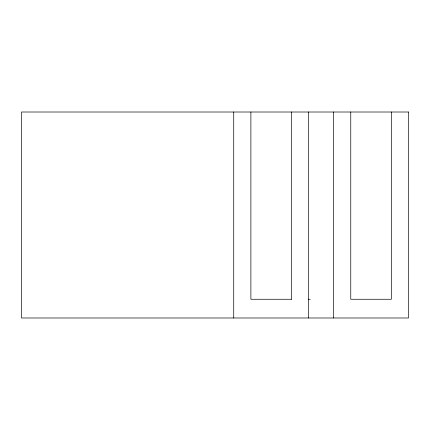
<?xml version="1.0" encoding="UTF-8"?>
<svg xmlns="http://www.w3.org/2000/svg" width="430" height="430" viewBox="0 0 430 430"><rect width="100%" height="100%" fill="white"/><g stroke="black" fill="none" stroke-linecap="round" stroke-linejoin="round"><path stroke-width="0.64" d="M291.567 299.264L250.889 299.264L250.889 112.01M308.192 299.264L310.191 299.264M391.332 112.01L391.332 299.264L350.762 299.264L350.762 112.01M333.599 112.01L333.599 317.99M308.627 112.01L308.627 317.99M291.465 112.01L291.465 299.264M233.726 112.01L233.726 317.99M408.5 112.01L21.5 112.01L21.5 317.99L408.5 317.99L408.5 112.01"/></g></svg>
